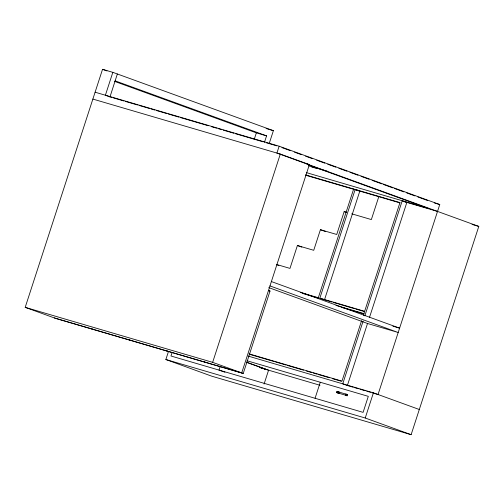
<?xml version="1.0" encoding="UTF-8"?>
<svg xmlns="http://www.w3.org/2000/svg" width="504" height="504" viewBox="0 0 504 504"><rect width="100%" height="100%" fill="white"/><g stroke="black" fill="none" stroke-linecap="round" stroke-linejoin="round"><path stroke-width="0.76" d="M268.481 290.506L270.012 291.06L243.237 373.458L55.793 318.459L25.2 307.346L102.539 69.319L112.833 72.343L273.389 130.668L269.312 143.218M112.833 72.343L105.393 95.231L109.985 96.894L117.35 73.987M95.105 92.207L279.14 146.204L276.91 153.071L478.8 226.403L411.125 434.681L211.756 376.186L165.86 359.516L168.512 351.37M172.16 352.359L170.976 356L363.101 412.366L368.304 396.346L247.004 360.757M254.218 139.419L256.347 132.867L114.502 81.346M264.436 142.418L266.566 135.866L115.12 80.854M243.237 373.458L212.644 362.344L280.318 154.067L92.875 99.074M220.191 366.452L219.007 370.094L224.923 372.242M280.318 154.067L309.38 164.625L241.712 372.897L54.268 317.904M346.431 212.266L344.169 211.598L336.729 234.486L320.418 229.698L313.727 250.299L297.41 245.511L289.976 268.399L276.633 264.487M264.077 384.023L268.575 370.188L246.393 362.13M353.657 188.994L318.333 297.725L300.239 292.414M323.814 299.609L319.851 298.166L355.175 189.435L359.806 191.117L324.475 299.849L331.941 302.041M378.813 196.623L371.354 219.574L351.716 213.816M315.069 398.273L320.273 382.252M338.222 393.107L338.99 393.385L336.552 392.566L336.924 391.419L347.521 394.632L347.143 395.779L346.242 395.514L346.613 394.367L345.845 394.09L345.473 395.237L347.143 395.779M361.62 320.607L341.964 381.119L249.045 353.858M363.321 315.378L399.974 202.577L305.544 174.875M363.138 321.054L342.745 383.834L346.708 385.276M364.839 315.825L402.236 200.737L406.86 202.419L369.464 317.507M347.369 385.516L367.523 323.486L268.745 287.608M345.99 394.078L345.618 395.224L336.552 392.566M411.125 434.681L365.236 418.011L373.414 392.83L248.05 356.051M279.14 146.204L439.765 204.548L378.044 394.512L372.015 392.742M266.087 128.526L273.389 130.668M256.347 132.867L266.566 135.866M109.677 96.806L111.932 97.467M113.438 97.908L123.971 101.002M125.477 101.443L137.523 104.977M139.028 105.418L149.562 108.505M151.068 108.952L154.829 110.055M156.334 110.496L166.874 113.589M168.38 114.03L178.914 117.117M180.419 117.558L208.265 125.729M211.277 126.611L216.544 128.161M218.049 128.602L221.817 129.704M223.322 130.145L233.856 133.239M235.362 133.68L263.208 141.851M266.219 142.733L276.759 145.826M306.382 163.75L309.38 164.625M308.536 165.728L327.354 171.247M311.541 166.931L316.821 168.481M434.486 202.999L439.765 204.548M306.287 172.588L427.48 208.146L308.536 164.94M403.08 201.31L437.535 211.415M305.638 175.228L353.984 189.409M355.496 189.857L400.069 202.929M472.021 224.419L478.8 226.403M319.851 298.166L364.644 311.308M302.608 293.435L318.433 298.078M333.434 302.476L337.17 303.572M338.663 304.013L354.337 308.612M355.83 309.047L364.789 311.674M336.011 305.418L363.901 313.601M341.391 307.32L364.001 313.954M392.874 326.164L399.609 328.142L271.347 281.547M268.512 290.625L270.012 291.06M367.523 323.492L398.191 332.489L269.93 285.9M249.896 354.425L274.069 361.519M275.581 361.96L286.159 365.066M287.664 365.507L303.528 370.163M306.552 371.051L311.837 372.601M313.349 373.042L317.129 374.151M318.635 374.598L329.213 377.698M332.237 378.586L341.303 381.245M347.155 385.453L353.184 387.217M354.69 387.658L358.457 388.767M359.963 389.208L365.236 390.757M366.742 391.199L370.509 392.301M261.494 368.002L265.262 369.104L246.809 362.408M259.566 367.542L319.996 385.27M346.613 394.367L347.521 394.632M25.2 307.346L212.644 362.344M165.86 359.516L365.236 418.011M102.539 69.319L106.961 70.925M281.957 147.609L290.084 150.557M294.512 152.17L301.165 154.583M305.594 156.196L312.247 158.609M316.676 160.222L324.803 163.17M327.757 164.247L335.885 167.196M338.839 168.273L346.966 171.221M349.921 172.299L358.048 175.247M361.003 176.324L369.13 179.273M372.084 180.35L381.692 183.834M383.166 184.376L392.767 187.86M394.248 188.395L403.849 191.885M406.804 192.963L414.931 195.911M417.885 196.982L427.493 200.472M355.641 189.712L358.287 190.669M344.169 211.598L346.38 212.404M320.418 229.698L325.578 231.575M297.41 245.511L301.833 247.118M276.614 264.682L278.825 265.488M373.414 392.83L419.309 409.5M338.594 391.967L339.362 392.244L336.924 391.419M204.221 361.904L205.752 362.458M166.729 350.904L168.26 351.458M129.245 339.904L130.775 340.458M91.753 328.904L93.284 329.459"/></g></svg>
